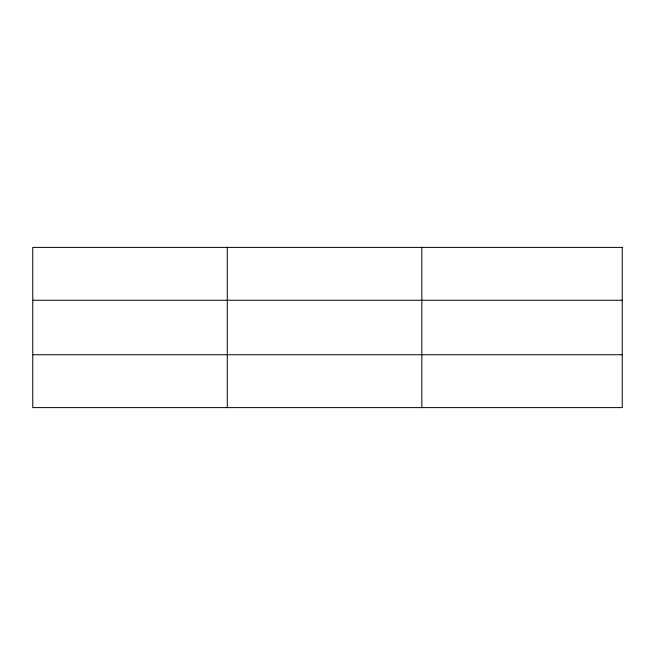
<?xml version="1.0" encoding="UTF-8"?>
<svg xmlns="http://www.w3.org/2000/svg" width="655" height="655" viewBox="0 0 655 655"><rect width="100%" height="100%" fill="white"/><g stroke="black" fill="none" stroke-linecap="round" stroke-linejoin="round"><path stroke-width="0.98" d="M227.285 247.394L227.285 407.606M421.82 247.394L421.82 407.606M32.75 300.268L622.25 300.268M32.75 354.732L622.25 354.732M622.25 247.394L622.25 407.606L32.75 407.606L32.75 247.394L622.25 247.394"/></g></svg>
